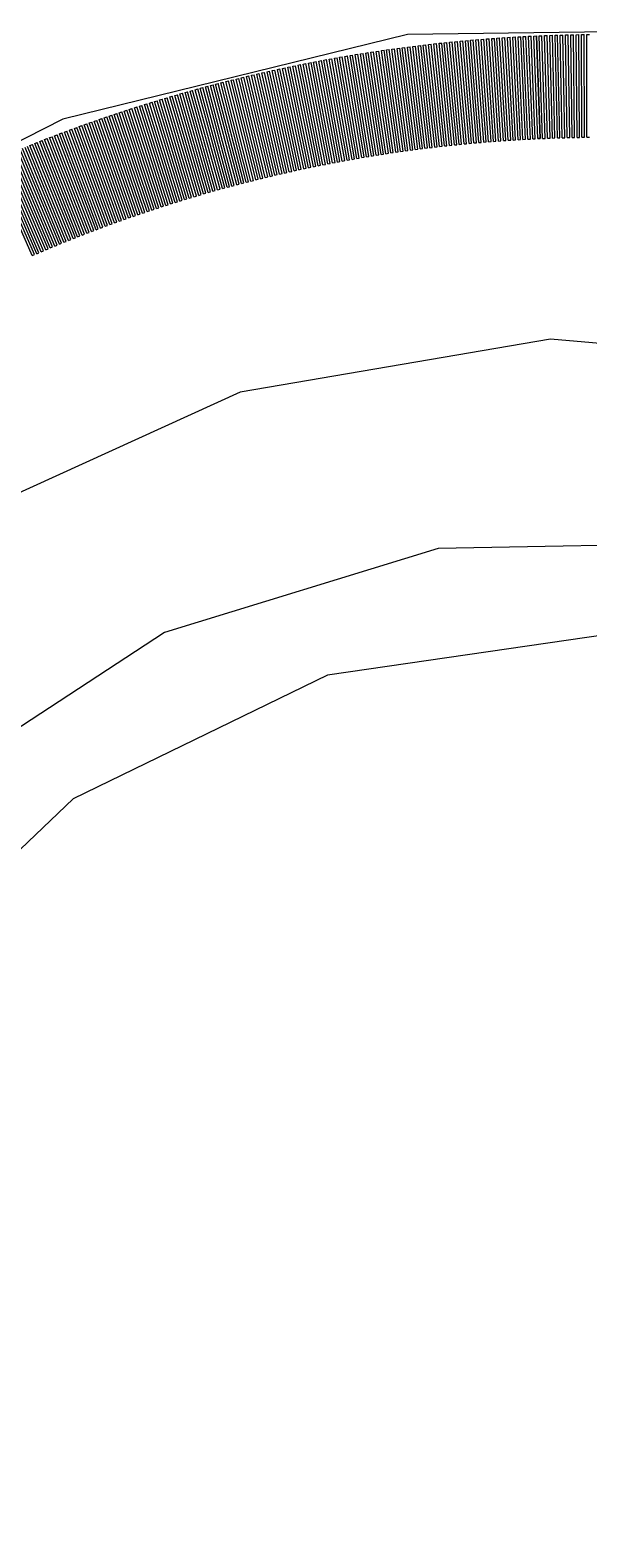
# Model space of a CAD drawing. Header units: millimetres. Extents: x -37.9 to 37.9, y -37.3 to 37.1.
# Drawn here: x -13.91 to -0.03, y -0.07 to 37.15 of the extents above; entities that cross this region are included whole.
import ezdxf

# ---------------------------------------------------------------- set-up
doc = ezdxf.new("R2010")
doc.units = ezdxf.units.MM

msp = doc.modelspace()

# ---------------------------------------------------------------- linework, layer by layer
at = {"color": 7, "linetype": 'Continuous'}
for p, q in [((-3.475, 36.844), (-3.41, 36.85)), ((-3.175, 34.308), (-3.41, 36.85)), ((-3.344, 36.857), (-3.279, 36.863)), ((-3.114, 34.314), (-3.344, 36.857)), ((-3.053, 34.32), (-3.279, 36.863)), ((-3.214, 36.869), (-3.148, 36.875)), ((-2.992, 34.325), (-3.214, 36.869)), ((-2.931, 34.331), (-3.148, 36.875)), ((-3.083, 36.881), (-3.017, 36.887)), ((-2.87, 34.337), (-3.083, 36.881)), ((-2.809, 34.342), (-3.017, 36.887)), ((-2.952, 36.893), (-2.886, 36.899)), ((-2.748, 34.347), (-2.952, 36.893)), ((-2.687, 34.353), (-2.886, 36.899)), ((-2.821, 36.904), (-2.755, 36.909)), ((-2.626, 34.358), (-2.821, 36.904)), ((-2.565, 34.363), (-2.755, 36.909)), ((-2.69, 36.915), (-2.624, 36.92)), ((-2.504, 34.368), (-2.69, 36.915)), ((-2.443, 34.373), (-2.624, 36.92)), ((-2.559, 36.925), (-2.493, 36.93)), ((-2.382, 34.377), (-2.559, 36.925)), ((-2.321, 34.382), (-2.493, 36.93)), ((-2.428, 36.935), (-2.362, 36.94)), ((-2.26, 34.386), (-2.428, 36.935)), ((-2.199, 34.391), (-2.362, 36.94)), ((-2.297, 36.944), (-2.231, 36.949)), ((-2.138, 34.395), (-2.297, 36.944)), ((-2.077, 34.399), (-2.231, 36.949)), ((-2.165, 36.953), (-2.1, 36.957)), ((-2.016, 34.404), (-2.165, 36.953)), ((-1.955, 34.408), (-2.1, 36.957)), ((-2.034, 36.962), (-1.969, 36.966)), ((-1.894, 34.411), (-2.034, 36.962)), ((-1.833, 34.415), (-1.969, 36.966)), ((-1.903, 36.97), (-1.837, 36.974)), ((-1.772, 34.419), (-1.903, 36.97)), ((-1.711, 34.422), (-1.837, 36.974)), ((-1.772, 36.977), (-1.706, 36.981)), ((-1.65, 34.426), (-1.772, 36.977)), ((-1.589, 34.429), (-1.706, 36.981)), ((-1.641, 36.984), (-1.575, 36.988)), ((-1.527, 34.433), (-1.641, 36.984)), ((-1.466, 34.436), (-1.575, 36.988)), ((-1.509, 36.991), (-1.444, 36.994)), ((-1.405, 34.439), (-1.509, 36.991)), ((-1.344, 34.442), (-1.444, 36.994)), ((-1.378, 36.997), (-1.313, 37)), ((-1.378, 36.997), (-1.313, 37)), ((-1.283, 34.445), (-1.378, 36.997)), ((-1.283, 34.445), (-1.378, 36.997)), ((-1.222, 34.447), (-1.313, 37)), ((-1.313, 37), (-1.222, 34.447)), ((-1.247, 37.003), (-1.181, 37.006)), ((-1.161, 34.45), (-1.247, 37.003)), ((-1.1, 34.452), (-1.181, 37.006)), ((-1.116, 37.008), (-1.05, 37.011)), ((-1.039, 34.455), (-1.116, 37.008)), ((-0.977, 34.457), (-1.05, 37.011)), ((-0.984, 37.013), (-0.919, 37.016)), ((-0.916, 34.459), (-0.984, 37.013)), ((-0.855, 34.462), (-0.919, 37.016)), ((-0.853, 37.018), (-0.787, 37.02)), ((-0.794, 34.464), (-0.853, 37.018)), ((-0.733, 34.465), (-0.787, 37.02)), ((-0.722, 37.022), (-0.656, 37.023)), ((-0.672, 34.467), (-0.722, 37.022)), ((-0.611, 34.469), (-0.656, 37.023)), ((-0.59, 37.025), (-0.525, 37.027)), ((-0.55, 34.471), (-0.59, 37.025)), ((-0.488, 34.472), (-0.525, 37.027)), ((-0.459, 37.028), (-0.393, 37.03)), ((-0.427, 34.473), (-0.459, 37.028)), ((-0.366, 34.475), (-0.393, 37.03)), ((-0.328, 37.031), (-0.262, 37.032)), ((-0.305, 34.476), (-0.328, 37.031)), ((-0.244, 34.477), (-0.262, 37.032)), ((-0.196, 37.033), (-0.131, 37.034)), ((-0.183, 34.478), (-0.196, 37.033)), ((-0.122, 34.479), (-0.131, 37.034)), ((-0.065, 37.035), (0.001, 37.035)), ((-0.06, 34.479), (-0.065, 37.035)), ((-6.21, 36.468), (-6.145, 36.479)), ((-5.721, 33.962), (-6.145, 36.479)), ((-6.081, 36.49), (-6.016, 36.501)), ((-5.661, 33.972), (-6.081, 36.49)), ((-5.601, 33.983), (-6.016, 36.501)), ((-5.951, 36.512), (-5.886, 36.523)), ((-5.54, 33.993), (-5.951, 36.512)), ((-5.48, 34.003), (-5.886, 36.523)), ((-5.821, 36.534), (-5.756, 36.544)), ((-5.42, 34.013), (-5.821, 36.534)), ((-5.359, 34.023), (-5.756, 36.544)), ((-5.691, 36.555), (-5.626, 36.565)), ((-5.299, 34.032), (-5.691, 36.555)), ((-5.238, 34.042), (-5.626, 36.565)), ((-5.562, 36.575), (-5.497, 36.585)), ((-5.178, 34.052), (-5.562, 36.575)), ((-5.117, 34.061), (-5.497, 36.585)), ((-5.432, 36.595), (-5.367, 36.605)), ((-5.057, 34.07), (-5.432, 36.595)), ((-4.996, 34.08), (-5.367, 36.605)), ((-5.302, 36.615), (-5.237, 36.625)), ((-4.936, 34.089), (-5.302, 36.615)), ((-4.875, 34.098), (-5.237, 36.625)), ((-5.171, 36.634), (-5.106, 36.644)), ((-4.815, 34.107), (-5.171, 36.634)), ((-4.754, 34.115), (-5.106, 36.644)), ((-5.041, 36.653), (-4.976, 36.662)), ((-4.693, 34.124), (-5.041, 36.653)), ((-4.633, 34.133), (-4.976, 36.662)), ((-4.911, 36.671), (-4.846, 36.68)), ((-4.572, 34.141), (-4.911, 36.671)), ((-4.512, 34.15), (-4.846, 36.68)), ((-4.781, 36.689), (-4.716, 36.698)), ((-4.451, 34.158), (-4.781, 36.689)), ((-4.39, 34.166), (-4.716, 36.698)), ((-4.651, 36.707), (-4.585, 36.715)), ((-4.33, 34.174), (-4.651, 36.707)), ((-4.269, 34.182), (-4.585, 36.715)), ((-4.52, 36.724), (-4.455, 36.732)), ((-4.208, 34.19), (-4.52, 36.724)), ((-4.148, 34.198), (-4.455, 36.732)), ((-4.39, 36.74), (-4.324, 36.748)), ((-4.087, 34.205), (-4.39, 36.74)), ((-4.026, 34.213), (-4.324, 36.748)), ((-4.259, 36.756), (-4.194, 36.764)), ((-3.965, 34.22), (-4.259, 36.756)), ((-3.905, 34.228), (-4.194, 36.764)), ((-4.129, 36.772), (-4.063, 36.78)), ((-3.844, 34.235), (-4.129, 36.772)), ((-3.783, 34.242), (-4.063, 36.78)), ((-3.998, 36.787), (-3.933, 36.795)), ((-3.722, 34.249), (-3.998, 36.787)), ((-3.661, 34.256), (-3.933, 36.795)), ((-3.867, 36.802), (-3.802, 36.809)), ((-3.601, 34.263), (-3.867, 36.802)), ((-3.54, 34.27), (-3.802, 36.809)), ((-3.737, 36.816), (-3.671, 36.823)), ((-3.479, 34.276), (-3.737, 36.816)), ((-3.418, 34.283), (-3.671, 36.823)), ((-3.606, 36.83), (-3.541, 36.837)), ((-3.357, 34.289), (-3.606, 36.83)), ((-3.296, 34.295), (-3.541, 36.837)), ((-3.235, 34.302), (-3.475, 36.844)), ((-8.016, 36.108), (-7.952, 36.123)), ((-7.463, 33.617), (-8.016, 36.108)), ((-7.403, 33.63), (-7.952, 36.123)), ((-7.888, 36.137), (-7.823, 36.151)), ((-7.343, 33.643), (-7.888, 36.137)), ((-7.283, 33.657), (-7.823, 36.151)), ((-7.759, 36.165), (-7.695, 36.179)), ((-7.224, 33.67), (-7.759, 36.165)), ((-7.164, 33.683), (-7.695, 36.179)), ((-7.63, 36.193), (-7.566, 36.206)), ((-7.104, 33.695), (-7.63, 36.193)), ((-7.044, 33.708), (-7.566, 36.206)), ((-7.502, 36.22), (-7.437, 36.233)), ((-6.984, 33.721), (-7.502, 36.22)), ((-6.924, 33.733), (-7.437, 36.233)), ((-7.373, 36.247), (-7.309, 36.26)), ((-6.864, 33.746), (-7.373, 36.247)), ((-6.804, 33.758), (-7.309, 36.26)), ((-7.244, 36.273), (-7.18, 36.286)), ((-6.744, 33.77), (-7.244, 36.273)), ((-6.684, 33.782), (-7.18, 36.286)), ((-7.115, 36.299), (-7.051, 36.312)), ((-6.624, 33.794), (-7.115, 36.299)), ((-6.564, 33.806), (-7.051, 36.312)), ((-6.986, 36.324), (-6.922, 36.337)), ((-6.504, 33.818), (-6.986, 36.324)), ((-6.444, 33.83), (-6.922, 36.337)), ((-6.857, 36.349), (-6.792, 36.362)), ((-6.384, 33.841), (-6.857, 36.349)), ((-6.324, 33.853), (-6.792, 36.362)), ((-6.728, 36.374), (-6.663, 36.386)), ((-6.264, 33.864), (-6.728, 36.374)), ((-6.203, 33.876), (-6.663, 36.386)), ((-6.599, 36.398), (-6.534, 36.41)), ((-6.143, 33.887), (-6.599, 36.398)), ((-6.083, 33.898), (-6.534, 36.41)), ((-6.469, 36.422), (-6.404, 36.433)), ((-6.023, 33.909), (-6.469, 36.422)), ((-5.963, 33.92), (-6.404, 36.433)), ((-6.34, 36.445), (-6.275, 36.456)), ((-5.902, 33.93), (-6.34, 36.445)), ((-5.842, 33.941), (-6.275, 36.456)), ((-5.782, 33.952), (-6.21, 36.468)), ((-9.549, 35.731), (-9.485, 35.748)), ((-8.89, 33.266), (-9.549, 35.731)), ((-8.831, 33.282), (-9.485, 35.748)), ((-9.421, 35.765), (-9.358, 35.782)), ((-8.771, 33.298), (-9.421, 35.765)), ((-8.712, 33.313), (-9.358, 35.782)), ((-9.294, 35.799), (-9.231, 35.815)), ((-8.653, 33.329), (-9.294, 35.799)), ((-8.594, 33.344), (-9.231, 35.815)), ((-9.167, 35.832), (-9.103, 35.848)), ((-8.534, 33.359), (-9.167, 35.832)), ((-8.475, 33.374), (-9.103, 35.848)), ((-9.039, 35.864), (-8.976, 35.88)), ((-8.416, 33.39), (-9.039, 35.864)), ((-8.356, 33.405), (-8.976, 35.88)), ((-8.912, 35.896), (-8.848, 35.912)), ((-8.297, 33.419), (-8.912, 35.896)), ((-8.238, 33.434), (-8.848, 35.912)), ((-8.784, 35.928), (-8.72, 35.943)), ((-8.178, 33.449), (-8.784, 35.928)), ((-8.119, 33.463), (-8.72, 35.943)), ((-8.656, 35.959), (-8.592, 35.974)), ((-8.059, 33.478), (-8.656, 35.959)), ((-8, 33.492), (-8.592, 35.974)), ((-8.528, 35.99), (-8.465, 36.005)), ((-7.94, 33.506), (-8.528, 35.99)), ((-7.88, 33.521), (-8.465, 36.005)), ((-8.4, 36.02), (-8.336, 36.035)), ((-7.821, 33.535), (-8.4, 36.02)), ((-7.761, 33.549), (-8.336, 36.035)), ((-8.272, 36.05), (-8.208, 36.065)), ((-7.702, 33.563), (-8.272, 36.05)), ((-7.642, 33.576), (-8.208, 36.065)), ((-8.144, 36.079), (-8.08, 36.094)), ((-7.582, 33.59), (-8.144, 36.079)), ((-7.523, 33.603), (-8.08, 36.094)), ((-10.813, 35.369), (-10.75, 35.389)), ((-10.067, 32.929), (-10.813, 35.369)), ((-10.008, 32.947), (-10.75, 35.389)), ((-10.687, 35.408), (-10.624, 35.427)), ((-9.95, 32.965), (-10.687, 35.408)), ((-9.891, 32.982), (-10.624, 35.427)), ((-10.561, 35.445), (-10.498, 35.464)), ((-9.833, 33), (-10.561, 35.445)), ((-9.774, 33.017), (-10.498, 35.464)), ((-10.435, 35.483), (-10.372, 35.501)), ((-9.715, 33.034), (-10.435, 35.483)), ((-9.656, 33.052), (-10.372, 35.501)), ((-10.309, 35.519), (-10.246, 35.538)), ((-9.598, 33.069), (-10.309, 35.519)), ((-9.539, 33.086), (-10.246, 35.538)), ((-10.182, 35.556), (-10.119, 35.574)), ((-9.48, 33.103), (-10.182, 35.556)), ((-9.421, 33.119), (-10.119, 35.574)), ((-10.056, 35.592), (-9.993, 35.61)), ((-9.362, 33.136), (-10.056, 35.592)), ((-9.303, 33.153), (-9.993, 35.61)), ((-9.929, 35.627), (-9.866, 35.645)), ((-9.244, 33.169), (-9.929, 35.627)), ((-9.185, 33.186), (-9.866, 35.645)), ((-9.802, 35.663), (-9.739, 35.68)), ((-9.126, 33.202), (-9.802, 35.663)), ((-9.067, 33.218), (-9.739, 35.68)), ((-9.676, 35.697), (-9.612, 35.714)), ((-9.008, 33.234), (-9.676, 35.697)), ((-8.949, 33.25), (-9.612, 35.714)), ((-12.064, 34.964), (-12.002, 34.986)), ((-11.174, 32.572), (-12.002, 34.986)), ((-11.94, 35.007), (-11.878, 35.028)), ((-11.116, 32.591), (-11.94, 35.007)), ((-11.058, 32.611), (-11.878, 35.028)), ((-11.815, 35.049), (-11.753, 35.07)), ((-11, 32.631), (-11.815, 35.049)), ((-10.942, 32.65), (-11.753, 35.07)), ((-11.691, 35.09), (-11.628, 35.111)), ((-10.884, 32.669), (-11.691, 35.09)), ((-10.826, 32.689), (-11.628, 35.111)), ((-11.566, 35.132), (-11.503, 35.152)), ((-10.768, 32.708), (-11.566, 35.132)), ((-10.709, 32.727), (-11.503, 35.152)), ((-11.441, 35.172), (-11.378, 35.193)), ((-10.651, 32.746), (-11.441, 35.172)), ((-10.593, 32.764), (-11.378, 35.193)), ((-11.315, 35.213), (-11.253, 35.233)), ((-10.535, 32.783), (-11.315, 35.213)), ((-10.476, 32.802), (-11.253, 35.233)), ((-11.19, 35.252), (-11.127, 35.272)), ((-10.418, 32.82), (-11.19, 35.252)), ((-10.359, 32.839), (-11.127, 35.272)), ((-11.064, 35.292), (-11.002, 35.311)), ((-10.301, 32.857), (-11.064, 35.292)), ((-10.243, 32.875), (-11.002, 35.311)), ((-10.939, 35.331), (-10.876, 35.35)), ((-10.184, 32.893), (-10.939, 35.331)), ((-10.126, 32.911), (-10.876, 35.35)), ((-13.055, 34.61), (-12.993, 34.633)), ((-12.097, 32.243), (-12.993, 34.633)), ((-12.932, 34.656), (-12.87, 34.678)), ((-12.039, 32.264), (-12.932, 34.656)), ((-11.982, 32.286), (-12.87, 34.678)), ((-12.808, 34.701), (-12.747, 34.723)), ((-11.925, 32.307), (-12.808, 34.701)), ((-11.867, 32.328), (-12.747, 34.723)), ((-12.685, 34.746), (-12.623, 34.768)), ((-11.81, 32.349), (-12.685, 34.746)), ((-11.752, 32.369), (-12.623, 34.768)), ((-12.561, 34.79), (-12.499, 34.813)), ((-11.694, 32.39), (-12.561, 34.79)), ((-11.637, 32.411), (-12.499, 34.813)), ((-12.437, 34.835), (-12.375, 34.856)), ((-11.579, 32.431), (-12.437, 34.835)), ((-11.521, 32.452), (-12.375, 34.856)), ((-12.313, 34.878), (-12.251, 34.9)), ((-11.463, 32.472), (-12.313, 34.878)), ((-11.406, 32.492), (-12.251, 34.9)), ((-12.189, 34.922), (-12.127, 34.943)), ((-11.348, 32.512), (-12.189, 34.922)), ((-11.29, 32.532), (-12.127, 34.943)), ((-11.232, 32.552), (-12.064, 34.964)), ((-13.01, 31.889), (-13.974, 34.253)), ((-13.913, 34.277), (-13.852, 34.302)), ((-12.953, 31.912), (-13.913, 34.277)), ((-12.897, 31.935), (-13.852, 34.302)), ((-13.791, 34.326), (-13.73, 34.35)), ((-12.84, 31.958), (-13.791, 34.326)), ((-12.783, 31.98), (-13.73, 34.35)), ((-13.669, 34.374), (-13.608, 34.398)), ((-12.726, 32.003), (-13.669, 34.374)), ((-12.669, 32.025), (-13.608, 34.398)), ((-13.547, 34.422), (-13.485, 34.446)), ((-12.612, 32.047), (-13.547, 34.422)), ((-12.555, 32.069), (-13.485, 34.446)), ((-13.424, 34.47), (-13.363, 34.493)), ((-12.498, 32.091), (-13.424, 34.47)), ((-12.441, 32.113), (-13.363, 34.493)), ((-13.301, 34.517), (-13.24, 34.54)), ((-12.383, 32.135), (-13.301, 34.517)), ((-12.326, 32.157), (-13.24, 34.54)), ((-13.178, 34.563), (-13.117, 34.587)), ((-12.269, 32.179), (-13.178, 34.563)), ((-12.212, 32.2), (-13.117, 34.587)), ((-12.154, 32.222), (-13.055, 34.61)), ((-3.844, 34.235), (-3.783, 34.242)), ((-3.722, 34.249), (-3.661, 34.256)), ((-3.601, 34.263), (-3.54, 34.27)), ((-3.479, 34.276), (-3.418, 34.283)), ((-3.357, 34.289), (-3.296, 34.295)), ((-3.235, 34.302), (-3.175, 34.308)), ((-3.114, 34.314), (-3.053, 34.32)), ((-2.992, 34.325), (-2.931, 34.331)), ((-2.87, 34.337), (-2.809, 34.342)), ((-2.748, 34.347), (-2.687, 34.353)), ((-2.626, 34.358), (-2.565, 34.363)), ((-2.504, 34.368), (-2.443, 34.373)), ((-2.382, 34.377), (-2.321, 34.382)), ((-2.26, 34.386), (-2.199, 34.391)), ((-2.138, 34.395), (-2.077, 34.399)), ((-2.016, 34.404), (-1.955, 34.408)), ((-1.894, 34.411), (-1.833, 34.415)), ((-1.772, 34.419), (-1.711, 34.422)), ((-1.65, 34.426), (-1.589, 34.429)), ((-1.527, 34.433), (-1.466, 34.436)), ((-1.405, 34.439), (-1.344, 34.442)), ((-1.283, 34.445), (-1.222, 34.447)), ((-1.222, 34.447), (-1.283, 34.445)), ((-1.161, 34.45), (-1.1, 34.452)), ((-1.039, 34.455), (-0.977, 34.457)), ((-0.916, 34.459), (-0.855, 34.462)), ((-0.794, 34.464), (-0.733, 34.465)), ((-0.672, 34.467), (-0.611, 34.469)), ((-0.55, 34.471), (-0.488, 34.472)), ((-0.427, 34.473), (-0.366, 34.475)), ((-0.305, 34.476), (-0.244, 34.477)), ((-0.183, 34.478), (-0.122, 34.479)), ((-0.06, 34.479), (0.001, 34.48)), ((-13.857, 31.535), (-14.884, 33.872)), ((-13.801, 31.559), (-14.824, 33.898)), ((-13.745, 31.583), (-14.764, 33.924)), ((-13.689, 31.608), (-14.703, 33.95)), ((-13.632, 31.632), (-14.643, 33.976)), ((-13.576, 31.656), (-14.582, 34.002)), ((-13.52, 31.679), (-14.522, 34.027)), ((-13.463, 31.703), (-14.461, 34.053)), ((-13.407, 31.727), (-14.4, 34.078)), ((-13.35, 31.75), (-14.34, 34.103)), ((-13.294, 31.774), (-14.279, 34.128)), ((-13.237, 31.797), (-14.218, 34.153)), ((-13.18, 31.82), (-14.157, 34.178)), ((-13.124, 31.843), (-14.096, 34.203)), ((-13.067, 31.866), (-14.035, 34.228)), ((-6.264, 33.864), (-6.203, 33.876)), ((-6.143, 33.887), (-6.083, 33.898)), ((-6.023, 33.909), (-5.963, 33.92)), ((-5.902, 33.93), (-5.842, 33.941)), ((-5.782, 33.952), (-5.721, 33.962)), ((-5.661, 33.972), (-5.601, 33.983)), ((-5.54, 33.993), (-5.48, 34.003)), ((-5.42, 34.013), (-5.359, 34.023)), ((-5.299, 34.032), (-5.238, 34.042)), ((-5.178, 34.052), (-5.117, 34.061)), ((-5.057, 34.07), (-4.996, 34.08)), ((-4.936, 34.089), (-4.875, 34.098)), ((-4.815, 34.107), (-4.754, 34.115)), ((-4.693, 34.124), (-4.633, 34.133)), ((-4.572, 34.141), (-4.512, 34.15)), ((-4.451, 34.158), (-4.39, 34.166)), ((-4.33, 34.174), (-4.269, 34.182)), ((-4.208, 34.19), (-4.148, 34.198)), ((-4.087, 34.205), (-4.026, 34.213)), ((-3.965, 34.22), (-3.905, 34.228)), ((-7.94, 33.506), (-7.88, 33.521)), ((-7.821, 33.535), (-7.761, 33.549)), ((-7.702, 33.563), (-7.642, 33.576)), ((-7.582, 33.59), (-7.523, 33.603)), ((-7.463, 33.617), (-7.403, 33.63)), ((-7.343, 33.643), (-7.283, 33.657)), ((-7.224, 33.67), (-7.164, 33.683)), ((-7.104, 33.695), (-7.044, 33.708)), ((-6.984, 33.721), (-6.924, 33.733)), ((-6.864, 33.746), (-6.804, 33.758)), ((-6.744, 33.77), (-6.684, 33.782)), ((-6.624, 33.794), (-6.564, 33.806)), ((-6.504, 33.818), (-6.444, 33.83)), ((-6.384, 33.841), (-6.324, 33.853)), ((-9.362, 33.136), (-9.303, 33.153)), ((-9.244, 33.169), (-9.185, 33.186)), ((-9.126, 33.202), (-9.067, 33.218)), ((-9.008, 33.234), (-8.949, 33.25)), ((-8.89, 33.266), (-8.831, 33.282)), ((-8.771, 33.298), (-8.712, 33.313)), ((-8.653, 33.329), (-8.594, 33.344)), ((-8.534, 33.359), (-8.475, 33.374)), ((-8.416, 33.39), (-8.356, 33.405)), ((-8.297, 33.419), (-8.238, 33.434)), ((-8.178, 33.449), (-8.119, 33.463)), ((-8.059, 33.478), (-8, 33.492)), ((-10.651, 32.746), (-10.593, 32.764)), ((-10.535, 32.783), (-10.476, 32.802)), ((-10.418, 32.82), (-10.359, 32.839)), ((-10.301, 32.857), (-10.243, 32.875)), ((-10.184, 32.893), (-10.126, 32.911)), ((-10.067, 32.929), (-10.008, 32.947)), ((-9.95, 32.965), (-9.891, 32.982)), ((-9.833, 33), (-9.774, 33.017)), ((-9.715, 33.034), (-9.656, 33.052)), ((-9.598, 33.069), (-9.539, 33.086)), ((-9.48, 33.103), (-9.421, 33.119)), ((-11.694, 32.39), (-11.637, 32.411)), ((-11.579, 32.431), (-11.521, 32.452)), ((-11.463, 32.472), (-11.406, 32.492)), ((-11.348, 32.512), (-11.29, 32.532)), ((-11.232, 32.552), (-11.174, 32.572)), ((-11.116, 32.591), (-11.058, 32.611)), ((-11, 32.631), (-10.942, 32.65)), ((-10.884, 32.669), (-10.826, 32.689)), ((-10.768, 32.708), (-10.709, 32.727)), ((-12.726, 32.003), (-12.669, 32.025)), ((-12.612, 32.047), (-12.555, 32.069)), ((-12.498, 32.091), (-12.441, 32.113)), ((-12.383, 32.135), (-12.326, 32.157)), ((-12.269, 32.179), (-12.212, 32.2)), ((-12.154, 32.222), (-12.097, 32.243)), ((-12.039, 32.264), (-11.982, 32.286)), ((-11.925, 32.307), (-11.867, 32.328)), ((-11.81, 32.349), (-11.752, 32.369)), ((-13.632, 31.632), (-13.576, 31.656)), ((-13.52, 31.679), (-13.463, 31.703)), ((-13.407, 31.727), (-13.35, 31.75)), ((-13.294, 31.774), (-13.237, 31.797)), ((-13.18, 31.82), (-13.124, 31.843)), ((-13.067, 31.866), (-13.01, 31.889)), ((-12.953, 31.912), (-12.897, 31.935)), ((-12.84, 31.958), (-12.783, 31.98)), ((-13.857, 31.535), (-13.801, 31.559)), ((-13.745, 31.583), (-13.689, 31.608))]:
    msp.add_line(p, q, dxfattribs=at)
at = {"color": 7, "linetype": 'Continuous', "flags": 128}
for points in [[(4.286, 37.149), (-4.525, 37.037), (-13.092, 34.928), (-20.954, 30.936), (-27.685, 25.276), (-32.924, 18.254), (-36.389, 10.247), (-37.891, 1.688), (-37.351, -6.962), (-34.797, -15.236), (-30.367, -22.69), (-24.3, -28.92), (-16.923, -33.591), (-8.634, -36.451), (0.121, -37.346)], [(6.816, 28.777), (-0.967, 29.46), (-8.684, 28.135), (-15.809, 24.893), (-21.857, 19.955), (-26.415, 13.657), (-29.174, 6.428), (-29.944, -1.239), (-28.673, -8.822), (-25.449, -15.803), (-20.49, -21.708), (-14.135, -26.133), (-6.816, -28.777), (0.967, -29.46)], [(23.894, 7.352), (20.888, 13.659), (16.189, 18.861), (10.179, 22.534), (3.344, 24.381), (-3.762, 24.254), (-10.563, 22.161), (-16.508, 18.273), (-21.116, 12.905), (-24.013, 6.491), (-24.965, -0.448), (-23.894, -7.352), (-20.888, -13.659), (-16.189, -18.861), (-10.179, -22.534), (-3.344, -24.381), (3.762, -24.254), (10.563, -22.161), (16.508, -18.273), (21.116, -12.905), (24.013, -6.491), (24.965, 0.448), (23.894, 7.352)], [(21.505, 6.616), (18.44, 12.813), (13.57, 17.756), (7.371, 20.961), (0.451, 22.113), (-6.513, 21.101), (-12.839, 18.024), (-17.909, 13.182), (-21.226, 7.05), (-22.465, 0.228), (-21.505, -6.616), (-18.44, -12.813), (-13.57, -17.756), (-7.371, -20.961), (-0.451, -22.113), (6.513, -21.101), (12.839, -18.024), (17.909, -13.182), (21.226, -7.05), (22.465, -0.228), (21.505, 6.616)]]:
    msp.add_lwpolyline(points, dxfattribs=at)

doc.saveas('drawing.dxf')
